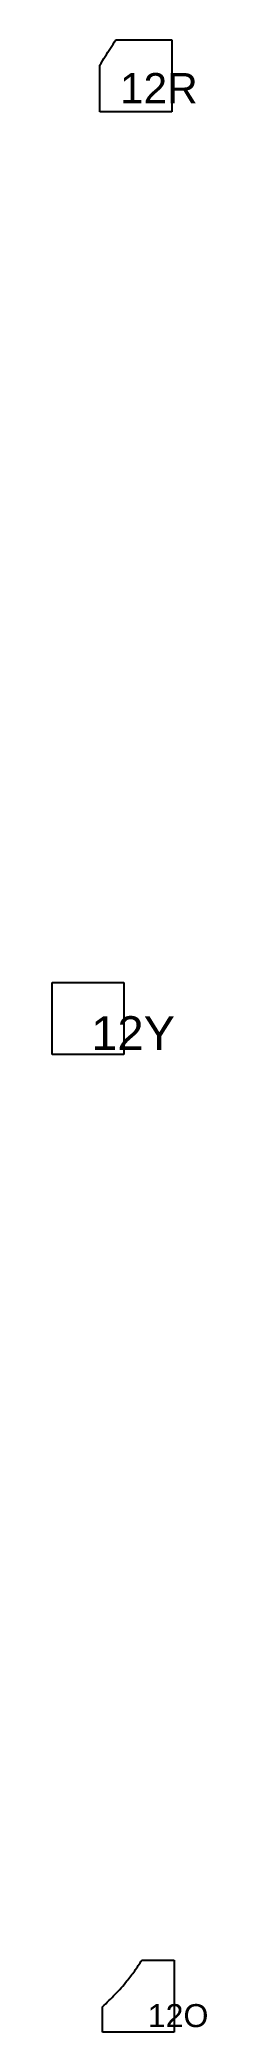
# Model space of a CAD drawing. Header units: millimetres. Extents: x 1.6 to 24.9, y 2.1 to 30.2.
# Drawn here: x 1.59 to 3.66, y 2.62 to 29.24 of the extents above.
import ezdxf

# ---------------------------------------------------------------- set-up
doc = ezdxf.new("R2010")
doc.units = ezdxf.units.MM
doc.header["$MEASUREMENT"] = 0
doc.layers.add('CUT', color=1, linetype='Continuous')
doc.layers.add('DISPLAY', color=163, linetype='Continuous')

msp = doc.modelspace()

# ---------------------------------------------------------------- linework, layer by layer
at = {"layer": 'CUT'}
for p, q in [((2.447, 29.236), (3.192, 29.236)), ((3.192, 29.236), (3.192, 28.276)), ((2.232, 28.276), (2.232, 28.897)), ((3.192, 28.276), (2.232, 28.276)), ((1.594, 16.641), (2.554, 16.641)), ((1.594, 15.681), (1.594, 16.641)), ((2.554, 16.641), (2.554, 15.681)), ((2.554, 15.681), (1.594, 15.681)), ((2.792, 3.58), (3.227, 3.58)), ((3.227, 3.58), (3.227, 2.62)), ((2.267, 2.62), (2.267, 2.958)), ((3.227, 2.62), (2.267, 2.62))]:
    msp.add_line(p, q, dxfattribs=at)
for points, knots in [([(2.232, 28.897), (2.256, 28.936), (2.328, 29.049), (2.4, 29.162), (2.447, 29.236)], [-1, -1, -1, -1, -0.655177, 0, 0, 0, 0]), ([(2.267, 2.958), (2.296, 2.986), (2.354, 3.04), (2.438, 3.125), (2.519, 3.213), (2.588, 3.295), (2.648, 3.371), (2.698, 3.439), (2.747, 3.508), (2.777, 3.556), (2.792, 3.58)], [-1, -1, -1, -1, -0.853272, -0.706547, -0.560635, -0.414726, -0.310828, -0.206931, -0.103465, 0, 0, 0, 0])]:
    msp.add_open_spline(points, degree=3, knots=knots, dxfattribs=at)

# ---------------------------------------------------------------- texts
at = {"layer": 'DISPLAY', "attachment_point": 7, "line_spacing_factor": 0.963855}
for s, insert, char_height, width in [('\\fHelvetica;12R', (2.501, 28.387), 0.40565, 1.36846), ('\\fHelvetica;12Y', (2.118, 15.742), 0.45017, 1.49152), ('\\fHelvetica;12O', (2.872, 2.683), 0.30725, 1.0476)]:
    msp.add_mtext(s, dxfattribs=dict(at, insert=insert, char_height=char_height, width=width))

doc.saveas('drawing.dxf')
